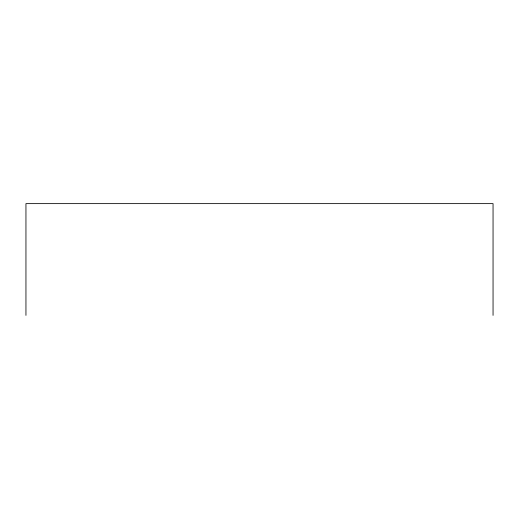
<?xml version="1.0" encoding="UTF-8"?>
<svg xmlns="http://www.w3.org/2000/svg" width="519" height="519" viewBox="0 0 519 519"><rect width="100%" height="100%" fill="white"/><g stroke="black" fill="none" stroke-linecap="round" stroke-linejoin="round"><path stroke-width="0.78" d="M493.05 315.37L493.05 203.63L25.95 203.63L25.95 315.37"/></g></svg>
